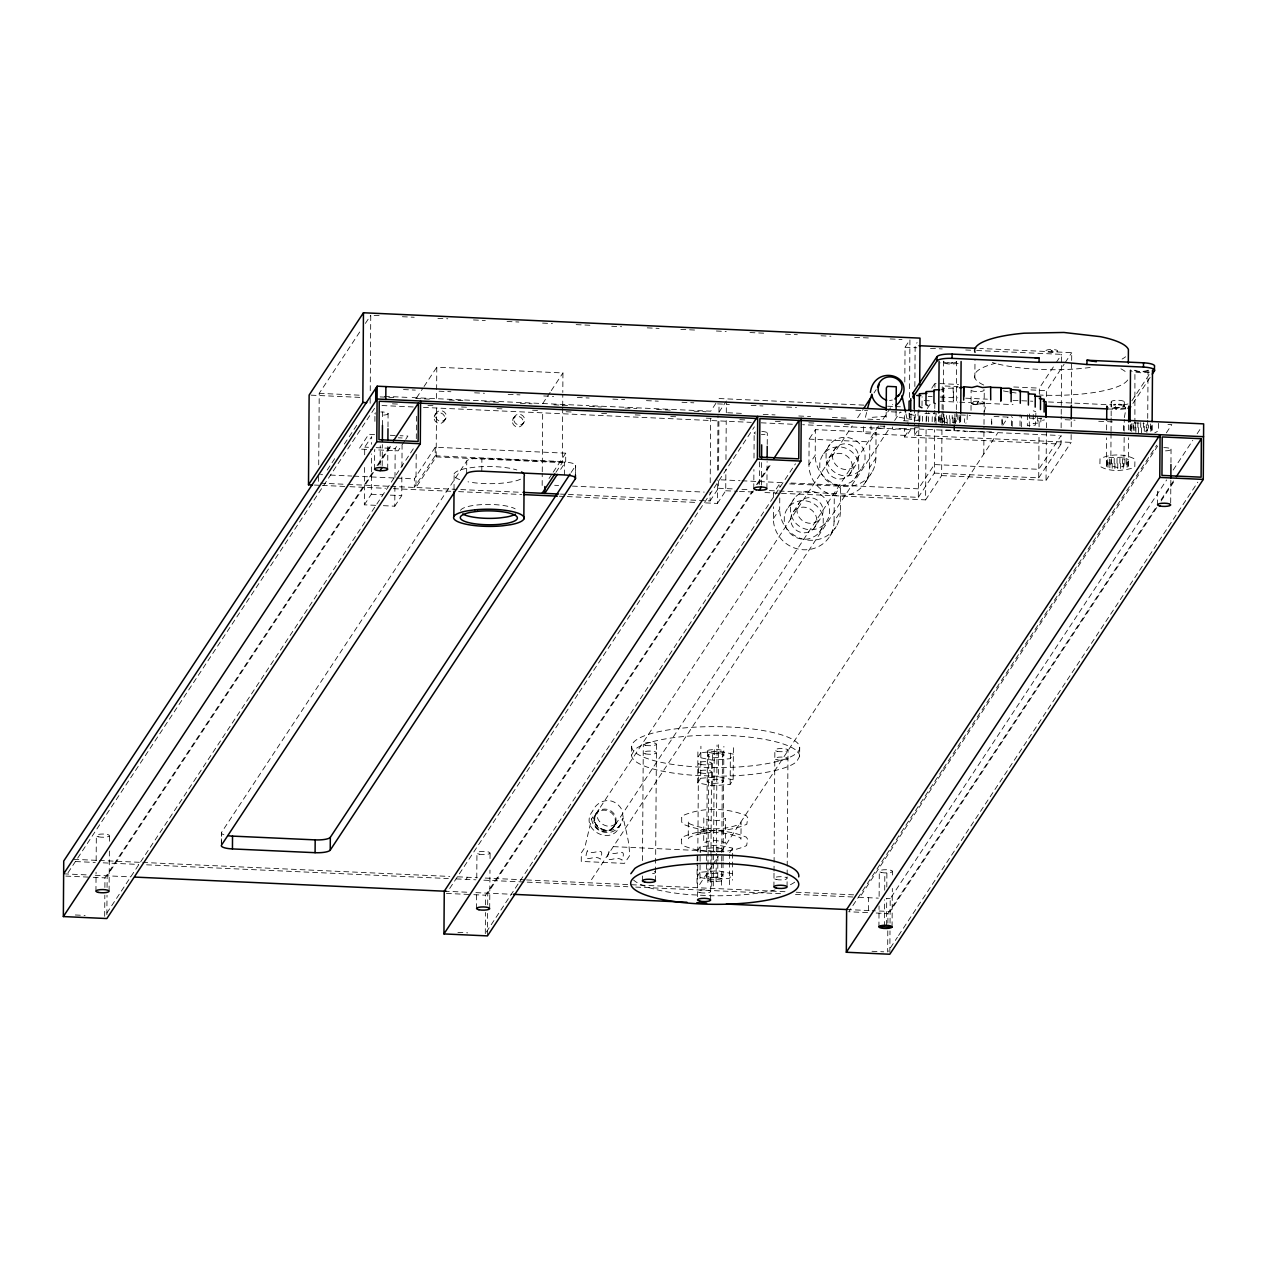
<?xml version="1.0" encoding="UTF-8"?>
<svg xmlns="http://www.w3.org/2000/svg" width="1267" height="1267" viewBox="0 0 1267 1267"><rect width="100%" height="100%" fill="white"/><g stroke="black" fill="none" stroke-linecap="round" stroke-linejoin="round"><path stroke-width="0.75" stroke-dasharray="5 3.75" d="M95.944 891.303L96.07 872.155M96.149 860.657L96.324 835.761M104.686 916.31L104.828 895.167M104.892 887.47L104.955 877.857L372.688 472.29M106.871 914.663L107.014 895.246M107.061 887.47L107.141 875.83L373.797 471.894M109.089 891.049L109.374 850.838M109.437 841.256L109.469 835.507M221.329 843.759L221.408 832.767M221.472 845.168L221.567 832.356L466.747 460.935A13.208 3.215 0.4 0 1 481.888 458.369L564.528 462.122A13.208 3.215 0.4 0 1 575.503 465.892L575.424 475.046M318.603 481.365L318.65 474.539L322.562 474.713M318.714 464.862L319.221 393.356L361.095 329.911M375.729 505.343L364.326 504.82L364.595 464.435M364.674 454.821L364.722 447.14L371.69 436.592L371.627 444.274M370.154 403.286L370.186 398.155M370.233 390.648L370.756 315.277L380.638 315.721M364.326 504.82L371.279 494.257L371.564 453.887M374.557 469.233L374.684 450.086M374.889 421.357L374.937 413.691M380.116 464.957L380.258 445.794M382.191 465.623L382.333 444.543M382.46 425.395L382.555 411.981M387.702 468.996L387.876 444.099M387.987 426.852L388.082 413.454A6.604 1.615 0.4 0 0 380.829 411.965M383.347 505.676L394.766 506.198L394.908 486.971M394.971 477.358L395.177 448.518L397.157 445.509M394.766 506.198L401.734 495.65L401.861 476.424M401.94 466.81L402.082 445.667M435.246 447.235L414.357 478.894L414.293 487.431L435.183 455.787L435.246 447.235L565.747 453.19L565.684 461.726L559.412 471.229M416.194 454.362L415.972 487.51L436.165 456.912L436.513 406.2M416.305 438.746L416.479 413.39M436.577 398.392L436.798 367.192L562.944 372.941L562.801 392.453M454.029 489.379L454.14 473.842M466.652 473.747L466.747 460.935M476.55 908.645L476.677 891.414M476.772 877.999L476.946 853.103M481.793 471.181L481.888 458.369M485.293 933.668L485.451 912.509M485.499 904.828L485.562 895.215L752.218 491.279M487.462 935.901L487.621 912.588M487.684 904.828L487.763 893.172L753.311 490.883M489.695 908.407L489.965 870.096M490.044 858.614L490.091 852.865M542.165 485.467L542.244 473.763M542.26 471.815L542.688 411.347M555.928 472.322L562.31 462.661L562.691 408.053M562.706 406.105L562.786 394.401M564.448 474.951L564.528 462.122M575.582 476.455L575.661 465.464M799.699 747.768A84.05 20.478 0.4 0 1 673.315 764.524A84.05 20.478 0.4 0 1 673.965 729.079A84.05 20.478 0.4 0 1 799.699 747.768L799.635 756.32L796.674 761.594A84.05 20.478 0.4 0 1 715.221 776.148L693.492 775.277A84.05 20.478 0.4 0 1 631.568 755.021L631.615 746.485M642.353 880.977L642.385 875.845M642.496 860.594L643.303 744.252M655.498 880.723L656.449 743.998M696.993 883.242L697.135 863.033M697.135 861.053L697.198 853.166M733.387 747.72L733.15 779.775L730.156 784.321L712.418 785.857L697.689 782.832L697.911 750.793M697.531 896.656L697.769 862.589M697.769 860.657L698.45 763.352M699.986 878.696L700.208 846.657L717.946 845.121L732.674 848.13L732.453 880.169M697.689 782.832L700.683 778.286L700.92 746.247M721.572 880.977L713.337 881.689L706.511 880.28L707.429 747.831M568.392 494.463L710.074 500.924L710.138 492.372M710.201 482.711L710.644 418.934M707.873 882.45L708.791 750.001L717.027 749.288L723.869 750.682L722.475 752.788L721.715 861.006M710.644 899.839L711.595 763.114M711.721 886.251L711.943 854.211M712.418 785.857L712.64 753.802M713.321 885.95L714.271 749.24M705.529 502.888L717.391 503.427L717.55 480.019M717.613 470.263L717.993 415.655M710.074 500.924L718.437 488.254L718.5 479.718L740.055 480.7M718.563 470.041L718.912 419.789M718.975 412.06L719.023 404.331M716.093 881.737L716.298 853.467M716.314 851.614L717.059 745.012M717.724 877.16L717.819 862.859M717.835 860.895L717.946 845.121M733.15 779.775L718.421 776.75L718.642 744.711M721.541 885.237L721.699 862.89M723.077 862.764L722.966 878.855L716.124 877.461L707.905 878.174L706.511 880.28M723.093 860.863L723.885 746.406M717.391 503.427L725.738 490.757L725.896 469.313M725.959 459.557L726.229 420.549M726.292 412.741L726.355 402.985M729.459 884.714L729.665 854.655M730.156 784.321L730.378 752.281M753.77 488.698L753.913 469.534M753.992 458.052L754.166 433.156M759.345 484.406L759.503 461.426M761.404 485.071L761.562 462.091M766.915 488.444L767.105 461.631M767.232 444.4L767.311 432.902M789.642 483.899L840.544 486.211L840.354 511.852L834.082 521.339A30.725 29.426 33.4 0 1 803.547 549.767A30.725 29.426 33.4 0 1 773.408 518.583L773.503 506.752M773.567 496.886L773.599 492.942L779.854 483.456L779.838 487.399M773.915 886.963L774.01 873.169M774.026 871.189L774.866 750.238M773.408 518.583L779.68 509.081L779.759 497.25M787.06 886.726L787.124 876.859M787.14 874.895L788.011 750.001M808.932 464.767L809.122 439.126L815.378 429.64L876.067 432.395L875.877 458.036L869.605 467.539A30.725 29.426 33.4 0 1 839.071 495.951A30.725 29.426 33.4 0 1 808.932 464.767L815.204 455.265L815.378 429.64M834.082 521.339L834.272 495.714L840.544 486.211M863.651 426.678L863.603 433.52L906.839 435.484L911.717 428.103M869.605 467.539L869.796 441.898L876.067 432.395M870.999 425.965L870.967 429.386L876.859 427.66L884.113 429.149L884.144 425.728M868.37 910.514L868.465 897.701M878.918 926.985L879.06 905.921M879.124 896.339L879.298 871.443M886.187 412.234L886.156 417.841L887.201 416.273L868.529 417.587M884.461 926.525L884.635 899.713M884.714 890.147L884.825 872.9M886.536 925.29L886.71 898.461M886.805 886.979L886.916 869.732M887.803 930.849L887.66 952.008L897.464 937.168M887.866 923.168L887.929 913.555L1155.662 507.972M892.617 426.947C890.606 433.409 902.009 425.237 905.731 430.131M889.83 952.293L889.988 930.928M890.036 923.168L890.21 898.699L1166.654 479.924M892.063 926.747L892.332 888.436M892.427 875.038L892.443 871.205M896.102 411.062L896.07 416.669L911.781 419.567M791.004 483.012L918.369 488.824L934.381 464.561L1038.782 469.313L1061.081 435.547L1061.017 444.099L904.416 436.957L904.48 428.404L1059.117 435.452M904.527 420.676L904.59 412.947M904.796 382.016L905.05 347.237L909.928 339.841L909.516 397.822M909.104 413.105L909.247 416.938L915.233 418.126L915.281 412.63M909.405 413.295L909.358 421.024L901.455 420.66M910.989 413.834L911.036 419.504L918.005 420.596L918.084 409.621M1071.153 434.581L1071.106 442.373L914.505 435.246L914.6 423.542M914.6 421.8L914.679 408.988M914.853 386.483L915.138 345.511L917.086 342.565M779.189 491.026L918.306 497.361L918.828 423.099M918.844 421.167L918.923 409.574M919.43 422.006L919.478 414.198M919.874 420.612L919.937 411.458M922.012 405.931L922.075 396.777M922.487 421.293L922.534 413.961M781.422 493.306L925.607 499.879L926.098 429.656M926.161 421.848L926.24 410.144M926.652 420.85L926.826 413.343M928.521 421.784L928.584 412.63M932.148 421.673L932.322 414.151L933.636 413.074M918.306 497.361L934.333 473.098L934.634 429.766M934.682 422.038L934.761 410.429M934.777 408.497L934.808 404.632M934.935 387.243L934.951 383.378L958.596 384.455M935.315 420.47L935.996 414.673M935.996 423.653L936.06 414.499M938.673 421.357L938.704 414.958M939.132 422.054L938.99 414.261M939.956 420.026L939.987 415.212M940.32 422.703L940.367 416.289M941.634 419.456L941.666 414.657M925.607 499.879L941.634 475.6L941.983 424.888M941.999 422.94L942.078 411.237M942.094 409.289L942.268 385.881L958.026 386.593M942.141 423.257L942.189 416.843M943.171 411.823L943.107 421.468L946.972 422.798M943.186 409.89L943.519 361.649L950.773 363.138L956.664 361.412L956.332 409.653M943.852 419.029L943.899 414.23M943.947 422.386L944.723 416.241L944.485 423.685M946.481 418.759L946.497 415.56M947.162 423.938L947.209 417.54M949.316 418.664L949.331 415.465M950.028 424.033L950.076 417.619M952.182 418.759L952.198 415.544M952.879 422.339L952.911 417.524M953.972 425.269L953.972 430.938L959.927 430.748M953.972 423.447L954.352 417.445L954.304 422.925M954.289 424.762L954.257 430.257L944.01 429.893M954.859 419.013L954.906 414.214M955.492 423.669L955.524 417.255M956.316 411.585L956.205 421.642L952.024 422.861M957.203 419.44L957.234 414.642M959.024 419.995L959.056 415.18M959.388 422.671L959.436 416.273M960.212 420.644L960.259 414.23M960.402 422.022L960.449 415.624M960.687 421.341L960.719 414.927M964.599 422.418L964.63 418.759M967.244 414.61L967.069 422.149L965.755 423.21M971.029 410.334L971.108 390.157M974.861 377.978L974.988 360.24M983.794 453.998L983.984 426.393M984 424.429L984.253 389.919M984.158 411.918C989.321 395.605 978.235 409.035 971.076 403.017M991.649 424.033L991.681 418.538L991.776 424.366M1001.944 424.968L1001.991 417.651L1002.324 423.653M1011.462 425.696L1011.525 416.542M1012.254 426.361L1012.317 417.207M1019.998 425.87L1020.078 414.879M1021.313 426.836L1021.392 415.845M1027.394 414.721L1027.331 425.712L1035.472 425.11L1035.915 411.791M1029.279 426.789L1029.358 413.976M1033.254 414.467L1033.191 423.621L1040.777 422.703L1040.999 418.696M1037.499 417.477L1037.483 421.135L1044.436 419.931M934.333 473.098L1038.718 477.849L1039.019 434.518M1039.083 426.789L1039.13 419.06M1039.304 393.926L1039.352 388.13L1055.268 364.009M941.634 475.6L1046.035 480.367L1046.384 429.656M1046.399 427.708L1046.447 419.9M1046.621 396.492L1046.653 390.648L1064.106 364.215M1061.128 427.818L1061.208 416.225M1061.223 414.293L1061.635 354.364L973.563 350.357M1071.217 426.773L1071.264 418.965M1071.375 403.365L1071.66 362.41M1071.676 360.462L1071.739 352.654L979.739 348.457M1106.376 465.955L1106.566 437.796M1106.629 429.877L1106.677 421.974M1106.661 465.274L1106.709 458.86L1109.385 457.656L1122.625 457.213L1128.438 459.525M1106.851 466.652L1106.883 460.254M1107.675 464.625L1107.722 458.211M1108.023 467.301L1108.071 460.887M1109.354 464.055L1109.385 457.656M1109.86 467.856L1109.892 461.441M1111.032 433.266L1110.811 466.066L1118.064 467.555L1123.908 466.24L1124.193 433.029M1111.048 431.334L1111.143 417.825M1111.159 415.909L1111.159 401.972M1111.571 463.627L1111.618 457.229M1112.188 468.283L1112.236 461.869M1114.184 463.358L1114.231 456.944M1114.881 468.537L1114.928 462.138M1107.722 408.94L1115.609 409.289L1115.641 406.438M1117.019 463.263L1117.066 456.849M1117.747 468.632L1117.779 462.217M1119.885 463.358L1119.933 456.944M1120.582 468.537L1120.63 462.122M1122.578 463.611L1122.625 457.213M1123.196 468.267L1123.243 461.853M1123.544 430.4L1123.718 422.877M1124.272 406.01L1124.304 401.734M1124.193 431.097L1124.272 419.52M1124.288 417.587C1128.39 398.234 1122.245 411.3 1112.442 407.04A6.604 1.615 0.4 0 0 1121.58 407.451A6.604 1.615 0.4 0 0 1123.053 405.218M1124.922 464.039L1124.953 457.625M1126.743 464.593L1126.775 458.179M1127.092 467.27L1127.139 460.871M1128.105 466.62L1127.963 458.828M1128.39 465.939L1128.58 437.764M1128.644 429.861L1128.691 421.943M1130.053 430.083L1130.386 422.988L1130.338 429.386M1130.528 430.78L1130.576 424.366M1131.352 428.737L1131.399 422.339M1131.716 431.429L1131.764 425.015M1133.031 428.183L1133.062 423.384M1133.553 430.384L1133.585 425.569M1135.248 427.755L1135.28 422.956M1135.866 432.411L1135.913 425.997M1137.877 427.486L1137.909 422.671M1138.558 432.665L1138.605 426.266M1140.712 427.391L1140.743 422.576M1141.424 432.76L1141.472 426.345M1143.563 427.47L1143.61 422.671M1144.275 431.065L1144.307 426.25M1146.255 427.739L1146.287 424.54M1146.873 432.395L1146.92 425.981M1147.712 420.296L1147.585 430.368L1144.94 431.398M1147.712 418.379L1148.06 370.138M1148.599 428.167L1148.615 424.952M1150.42 428.721L1150.452 423.907M1150.784 431.398L1150.816 424.999M1151.798 430.748L1151.83 424.35M1152.067 430.051L1152.115 423.653M1157.531 504.915L1157.642 487.684M1158.64 423.336L1158.466 430.859L1154.744 432.871M1170.692 502.761L1170.851 479.781M1170.961 462.534L1171.056 449.136M1040.064 418.68L1041.173 418.078M1134.789 466.747L1134.963 459.208C1124.969 453.523 1110.304 453.697 1100.025 458.749L1099.851 466.272C1109.496 472.163 1122.91 470.96 1133.474 467.808M591.546 818.925A15.426 14.776 33.4 0 0 621.733 820.303L623.126 818.197A15.426 14.776 33.4 0 1 592.94 816.819L591.546 818.925L584.816 847.591L581.331 852.865L581.268 861.417L624.504 863.381L629.382 856.001C630.079 840.512 623.855 825.656 622.145 810.468C620.513 806.762 617.599 803.785 613.972 802.011C605.674 798.02 595.902 802.977 592.544 811.181C578.227 829.426 612.737 847.385 620.054 825.213M865.456 417.334L867.246 409.684M943.535 361.143L943.392 361.554A6.604 1.615 0.4 0 0 951.153 363.122A6.604 1.615 0.4 0 0 956.284 361.079M596.06 813.984C588.712 825.435 607.922 837.297 614.812 825.53L878.601 425.934M599.006 809.265C590.976 820.287 609.522 833.163 617.077 821.84L613.608 827.129M631.568 755.021L634.514 749.747A84.05 20.478 0.4 0 1 726.941 735.462A84.05 20.478 0.4 0 1 799.635 756.32M365.387 323.402L370.756 315.277M327.187 470.057L334.694 458.67M344.371 444.036L358.323 422.893M67.99 872.773L144.169 757.365M145.262 755.718L374.889 407.847M416.59 397.79L422.972 388.13M424.033 386.514L436.798 367.192M377.043 465.686L391.186 444.258M378.136 465.306L391.202 445.509M404.632 440.979L398.123 450.83L374.636 449.769M405.709 439.348L407.879 436.054L400.055 435.705M434.819 415.228L436.212 413.105M106.871 913.016L413.771 448.09M444.194 420.992L445.588 418.886M513.103 418.791L514.497 416.685M522.495 424.556L523.889 422.449M542.735 403.54L550.179 392.263M551.24 390.664L562.944 372.941M549.023 478.514L552.159 473.763M553.204 472.179L565.747 453.19M571.132 472.496L575.503 465.892M715.934 403.286L710.708 411.189L586.146 405.519M719.054 412.123L726.371 401.037M449.69 888.484L578.116 693.936M579.193 692.289L754.419 426.836M466.098 879.361L467.491 877.255M756.557 484.691L770.716 463.247M757.666 484.295L771.809 462.867M486.385 932.005L533.185 861.117M534.278 859.469L745.408 539.631M746.501 537.968L795.47 463.785M788.264 507.513L794.536 498.026M823.788 453.697L830.043 444.21M793.459 511.694L799.715 502.191M828.982 457.878L835.238 448.375M595.522 814.538L852.2 425.95M857.648 417.698L863.112 409.431M874.008 392.928L876.178 389.618M882.956 419.329L892.76 404.458M814.048 528.244A13.208 12.654 33.4 0 0 805.543 507.338A13.208 12.654 33.4 0 0 791.653 524.316A13.208 12.654 33.4 0 0 814.048 528.244L820.319 518.741A13.208 12.654 33.4 0 0 811.814 497.836A13.208 12.654 33.4 0 0 797.925 514.83A13.208 12.654 33.4 0 0 820.319 518.741M849.571 474.428A13.208 12.654 33.4 0 0 841.066 453.523A13.208 12.654 33.4 0 0 827.177 470.5A13.208 12.654 33.4 0 0 849.571 474.428L855.843 464.926A13.208 12.654 33.4 0 0 847.338 444.02A13.208 12.654 33.4 0 0 833.448 461.014A13.208 12.654 33.4 0 0 855.843 464.926M819.242 532.409L825.514 522.907M854.766 478.593L861.037 469.107M591.515 879.646L890.258 427.074M894.629 420.47L900.077 412.203M829.917 536.068L836.188 526.565M865.44 482.252L871.712 472.749M931.752 388.225L934.951 383.378M904.416 436.957L909.294 429.561L802.644 424.714M927.301 408.528L931.578 402.067M914.505 435.246L919.383 427.85L913.459 427.581M976.54 404.442L978.631 401.275M700.208 846.657L697.214 851.202L700.889 851.947M699.574 884.572L711.547 866.422M712.64 864.775L718.088 856.524M721.351 851.567L997.557 433.156M1002.846 425.142L1008.136 417.128M729.681 852.675L732.674 848.13M1056.33 362.41L1061.635 354.364M1065.199 362.568L1071.739 352.654M1038.718 477.849L1061.017 444.099M1046.035 480.367L1071.106 442.373M1131.859 400.815L1150.167 373.1M1132.904 403.46L1150.135 377.376M942.379 769.972L848.779 911.765L868.354 912.652M943.472 768.325L1156.787 445.176M861.148 895.199L1157.642 446.063M1166.353 432.855L1171.801 424.588L1167.857 424.413M1173.179 470.025L1192.77 440.362M1197.125 433.757L1200.387 428.816M1161.095 499.721L1174.161 479.94M1156.755 507.576L890.115 911.511L872.329 910.704M1161.11 500.988L1175.269 479.56M898.541 935.521L1197.838 482.125M1148.013 370.55L1140.443 371.833L1134.915 370.376L1134.899 430.606M991.57 431.873L964.535 431.572M958.121 363.423L950.456 364.215L940.732 362.885M1149.517 372.15L1141.836 372.941L1132.128 371.611M1125.84 408.022L1115.293 408.734L1108.451 407.483M1125.46 408.782L1123.987 409.003A13.208 3.215 0.4 0 1 1115.609 409.289M889.545 400.467L892.332 400.071M722.475 752.788L714.24 753.501L707.398 752.107M700.683 778.286L718.421 776.75M721.778 851.06L713.559 851.772L706.717 850.379L708.11 848.272L716.346 847.56L723.172 848.953M940.605 389.888L943.867 389.222L943.788 402.035L943.202 388.383L953.433 388.114L953.338 400.926L953.101 387.433L958.026 387.211M402.368 316.718L414.214 317.257M437.907 318.334L447.789 318.777M473.462 319.949L485.309 320.488M507.038 321.485L518.884 322.024M542.577 323.101L552.46 323.544M576.152 324.637L589.979 325.255M611.708 326.252L621.574 326.696M647.247 327.868L659.109 328.406M680.822 329.404L694.649 330.038M716.378 331.02L726.244 331.479M749.953 332.556L763.779 333.189M785.492 334.171L797.355 334.71M821.048 335.787L830.93 336.246M854.623 337.323L868.449 337.956M890.178 338.938L902.025 339.493M905.05 347.237L916.785 347.76M930.485 348.393L942.236 348.932M965.723 349.993L971.599 350.262M1013.743 386.973L1039.352 388.13M1030.895 389.919L1046.653 390.648M928.204 396.476L932.148 396.65M940.035 397.014L957.789 397.822M965.692 398.186L987.389 399.168M1013.046 400.34L1032.779 401.243M1048.553 401.956L1111.697 404.838M924.229 400.562L932.116 400.926M940.003 401.291L957.773 402.098M959.737 402.193L1013.014 404.616M719.07 398.535L864.062 405.139M887.581 406.216L893.457 406.485M895.421 406.58L901.296 406.834M403.46 389.571L415.323 390.109M439.031 391.186L450.894 391.741M474.587 392.818L484.469 393.261M508.162 394.338L520.008 394.876M543.717 395.969L553.6 396.413M577.293 397.49L589.139 398.028M612.848 399.121L624.694 399.659M646.423 400.641L658.27 401.18M681.979 402.272L693.825 402.811M717.534 403.888L729.38 404.426M751.109 405.424L762.956 405.963M786.664 407.04L796.531 407.483M820.24 408.56L832.086 409.114M855.795 410.191L867.642 410.73M891.334 411.807L901.217 412.266M924.91 413.343L936.772 413.881M960.465 414.958L970.348 415.402M994.041 416.495L1007.867 417.112M1029.596 418.11L1041.442 418.648M1065.151 419.725L1075.034 420.185M1098.727 421.262L1112.553 421.895M1134.282 422.877L1144.149 423.336M319.221 393.356L360.747 395.241M384.471 396.333L410.175 397.505M412.155 397.585L479.67 400.673M481.349 400.736L584.166 405.424M380.068 396.904L393.894 397.537M415.624 398.519L429.45 399.153M449.199 400.055L463.025 400.673M484.738 401.671L498.565 402.304M520.294 403.286L532.14 403.825M553.869 404.822L567.695 405.456M589.408 406.438L601.271 406.976M624.964 408.053L636.81 408.608M656.559 409.494L672.365 410.223M694.078 411.205L705.941 411.759M727.654 412.741L741.48 413.375M763.209 414.357L775.056 414.895M798.764 415.988L810.611 416.526M832.324 417.508L846.15 418.142M867.879 419.139L879.726 419.678M311.096 395.161L360.477 397.41M392.437 403.84L398.361 404.11M427.961 405.456L433.884 405.725M461.505 406.992L469.408 407.34M497.028 408.608L502.951 408.877M532.568 410.223L538.475 410.492M566.111 411.759L573.999 412.108M601.635 413.375L607.558 413.644M635.195 414.895L643.082 415.259M670.718 416.526L676.626 416.795M706.242 418.142L712.165 418.411M739.785 419.662L747.688 420.026M775.309 421.293L783.212 421.642M808.869 422.814L816.756 423.178M844.392 424.429L850.315 424.698M879.916 426.06L885.839 426.33M381.985 405.535L413.58 406.976M423.463 407.42L751.299 422.37M761.182 422.814L792.778 424.255M809.122 439.126L869.796 441.898M374.604 434.549L368.729 434.28L358.973 449.056L372.672 449.674M390.268 435.262L398.091 435.61M398.329 437.796L402.13 437.97M364.722 447.14L368.523 447.314M376.141 447.663L395.177 448.518M435.183 455.787L565.684 461.726M436.165 456.912L562.31 462.661M742.019 480.779L783.164 482.664M718.437 488.254L734.116 488.967M741.955 489.331L749.795 489.68M769.386 490.582L777.225 490.931M725.738 490.757L737.505 491.295M739.469 491.39L753.184 492.008M764.935 492.546L780.615 493.259M330.37 475.062L351.846 476.044M353.81 476.139L394.813 478.007M396.777 478.087L414.357 478.894M554.677 485.293L558.62 485.467M572.399 486.1L704.23 492.103M320.551 483.17L345.939 484.327M347.887 484.406L388.906 486.275M390.854 486.37L521.054 492.309M560.521 494.098L566.428 494.368M314.422 485.055L320.345 485.324M322.325 485.419L348.013 486.591M349.977 486.686L385.532 488.302M393.435 488.666L450.719 491.279M458.622 491.628L521.83 494.51M559.365 496.221L565.288 496.49M567.268 496.585L697.626 502.524M371.279 494.257L382.697 494.779M390.315 495.128L401.734 495.65M613.291 846.641L722.032 851.598M73.834 859.311L97.448 860.388M99.412 860.483L140.748 862.368M142.728 862.447L449.785 876.447M457.656 876.812L477.326 877.698M485.213 878.063L524.57 879.852M526.534 879.947L786.364 891.778M796.199 892.237L857.221 895.009M75.577 861.56L95.294 862.463M103.181 862.827L138.689 864.442M146.576 864.807L448.344 878.554M456.231 878.918L475.964 879.805M483.851 880.169L525.267 882.054M527.246 882.149L627.83 886.742M635.717 887.09L781.676 893.742M795.486 894.375L856.619 897.163M858.598 897.258L878.348 898.145M886.251 898.509L890.21 898.699M63.651 873.834L87.375 874.927M95.199 875.275L130.707 876.891M444.258 891.192L467.982 892.269M475.901 892.633L511.425 894.249M846.625 909.532L870.35 910.609M65.805 876.083L91.256 877.239M93.22 877.318L104.955 877.857M446.427 893.425L471.862 894.581M473.826 894.676L485.562 895.215M876.178 913.016L887.929 913.555M75.323 914.98L85.111 915.423M457.894 932.417L467.681 932.86M871.997 951.279L883.748 951.818M963.775 430.764L964.63 431.223M1035.677 411.632L1033.27 410.793M1111.222 406.248L1111.634 406.659A6.604 1.615 0.4 0 1 1111.682 405.424M914.267 415.402L908.993 413.992M905.921 413.866L908.296 424.841M1163.803 447.647A6.604 1.615 0.4 0 1 1171.088 449.342A6.604 1.615 0.4 0 1 1163.439 450.846M223.911 834.763A13.208 3.215 0.4 0 1 221.567 832.356M388.082 413.454A6.604 1.615 0.4 0 1 382.191 415.18M375.349 414.103A6.604 1.615 0.4 0 1 375.475 412.868M761.784 431.445A6.604 1.615 0.4 0 1 767.343 433.124A6.604 1.615 0.4 0 1 761.419 434.629M755.385 433.932A6.604 1.615 0.4 0 1 755.607 431.984M520.594 479.164A35.238 8.584 0.4 0 1 510.934 481.983L503.031 483.075A35.238 8.584 0.4 0 1 468.03 481.824M459.652 479.607A35.238 8.584 0.4 0 1 467.333 468.204L475.252 467.111A35.238 8.584 0.4 0 1 516.825 469.962M460.507 510.395A28.571 6.969 0.4 0 1 471.213 505.818L477.627 504.931A28.571 6.969 0.4 0 1 515.146 508.827M875.877 458.036A30.725 29.426 33.4 0 1 845.342 486.449A30.725 29.426 33.4 0 1 815.204 455.265M840.354 511.852A30.725 29.426 33.4 0 1 809.819 540.265A30.725 29.426 33.4 0 1 779.68 509.081M794.726 882.133A84.05 20.478 0.4 0 1 789.008 885.38M775.008 889.972A84.05 20.478 0.4 0 1 710.454 895.721L688.884 894.613A84.05 20.478 0.4 0 1 633.611 880.09M654.342 871.395A6.604 1.615 0.4 0 1 649.67 873.913M1111.555 402.383A6.604 1.615 0.4 0 1 1118.777 400.277A6.604 1.615 0.4 0 1 1122.863 402.906M1147.902 370.582A6.604 1.615 0.4 0 1 1137.845 371.579A6.604 1.615 0.4 0 1 1137.592 368.903M1127.662 380.021A77.097 18.783 0.4 0 1 1039.352 395.019M1016.055 392.992A77.097 18.783 0.4 0 1 1010.195 392.137M1008.31 391.82A77.097 18.783 0.4 0 1 1002.926 390.806M983.73 385.041A77.097 18.783 0.4 0 1 998.57 362.568M1120.899 368.808A77.097 18.783 0.4 0 1 1127.551 373.908M1127.994 403.951A13.208 3.215 0.4 0 1 1125.492 404.521L1124.019 404.727A13.208 3.215 0.4 0 1 1122.451 404.902M1125.603 356.771A77.097 18.783 0.4 0 1 1122.103 359.052M1090.158 367.462A77.097 18.783 0.4 0 1 992.346 362.52M983.841 389.507A6.604 1.615 0.4 0 1 978.346 391.646A6.604 1.615 0.4 0 1 971.156 389.745M587.318 850.838C581.949 866.01 593.985 853.34 600.4 859.153C605.753 843.98 593.732 856.65 587.318 850.838M608.936 851.836C603.567 866.992 615.604 854.322 622.018 860.135C627.371 844.978 615.35 857.648 608.936 851.836M681.567 839.118L681.535 843.394L682.834 845.485C702.393 853.736 727.163 854.227 746.643 845.596L747.641 839.245L746.342 837.154C726.783 828.903 701.997 828.396 682.533 837.044L681.567 839.118M681.709 817.753L681.694 822.03L682.976 824.12C702.536 832.371 727.321 832.878 746.801 824.231L747.783 817.88L746.485 815.79C726.925 807.538 702.156 807.031 682.675 815.679L681.709 817.753M688.345 822.045L688.234 839.134L688.995 837.471C704.547 830.566 724.328 830.978 739.944 837.566L740.973 839.229L741.084 822.14L740.324 823.803C724.772 830.693 705.006 830.297 689.391 823.708L688.345 822.045M703.803 818.023L703.692 842.951C710.122 839.799 719.292 839.688 725.532 843.252L725.627 818.308C719.213 821.475 710.027 821.586 703.803 818.023M784.305 516.556L784.273 521.592A19.876 19.053 33.4 0 0 811.133 538.127L815.6 535.798A19.876 19.053 33.4 0 0 823.202 523.366L823.233 518.33A19.876 19.053 33.4 0 0 803.88 500.687A19.876 19.053 33.4 0 0 784.305 516.556M790.576 507.069L790.545 512.09A19.876 19.053 33.4 0 0 809.882 529.749A19.876 19.053 33.4 0 0 829.457 513.864L829.505 508.843A19.876 19.053 33.4 0 0 810.151 491.184A19.876 19.053 33.4 0 0 790.576 507.069M819.828 462.74L819.797 467.776A19.876 19.053 33.4 0 0 846.657 484.311L851.123 481.998A19.876 19.053 33.4 0 0 858.725 469.55L858.757 464.514A19.876 19.053 33.4 0 0 839.403 446.871A19.876 19.053 33.4 0 0 819.828 462.74M826.1 453.253L826.068 458.29A19.876 19.053 33.4 0 0 845.406 475.933A19.876 19.053 33.4 0 0 864.981 460.064L865.028 455.027A19.876 19.053 33.4 0 0 845.675 437.368A19.876 19.053 33.4 0 0 826.1 453.253M1051.072 350.896L1052.386 350.911L1051.119 350.848M594.271 816.993L593.89 822.505A11.007 10.548 33.4 0 0 615.414 821.95L615.224 819.163A11.007 10.548 33.4 0 0 594.271 816.993M594.967 815.932L594.587 821.444A11.007 10.548 33.4 0 0 616.11 820.905L615.92 818.118A11.007 10.548 33.4 0 0 594.967 815.932M700.873 752.661L697.864 757.207L712.592 760.216L730.33 758.68L733.34 754.134L718.611 751.125L700.873 752.661M708.76 754.277L707.366 756.383L714.208 757.777L722.443 757.064L723.837 754.958L716.995 753.564L708.76 754.277M708.586 779.902L707.192 782.008L714.034 783.418L722.253 782.705L723.647 780.599L716.821 779.189L708.586 779.902M700.033 872.282L697.024 876.827L711.769 879.852L729.507 878.316L732.5 873.771L717.771 870.746L700.033 872.282M707.936 873.897L706.543 876.004L713.369 877.413L721.604 876.701L722.998 874.594L716.156 873.185L707.936 873.897M881.705 872.551A6.604 1.615 0.4 0 0 892.396 871.617A6.604 1.615 0.4 0 0 883.511 869.796A6.604 1.615 0.4 0 0 881.705 872.551M479.338 854.211A6.604 1.615 0.4 0 0 490.044 853.277A6.604 1.615 0.4 0 0 481.159 851.472A6.604 1.615 0.4 0 0 479.338 854.211M98.731 836.853A6.604 1.615 0.4 0 0 109.421 835.935A6.604 1.615 0.4 0 0 100.536 834.114A6.604 1.615 0.4 0 0 98.731 836.853M513.927 420.707A5.511 5.274 33.4 0 0 523.018 423.511A5.511 5.274 33.4 0 0 520.642 414.467A5.511 5.274 33.4 0 0 513.927 420.707M512.533 422.814A5.511 5.274 33.4 0 0 521.624 425.633A5.511 5.274 33.4 0 0 519.248 416.574A5.511 5.274 33.4 0 0 512.533 422.814M435.626 417.144A5.511 5.274 33.4 0 0 444.717 419.947A5.511 5.274 33.4 0 0 442.341 410.904A5.511 5.274 33.4 0 0 435.626 417.144M434.248 419.25A5.511 5.274 33.4 0 0 443.323 422.054A5.511 5.274 33.4 0 0 440.948 413.01A5.511 5.274 33.4 0 0 434.248 419.25M776.386 879.52A6.604 1.615 0.4 0 0 787.076 878.601A6.604 1.615 0.4 0 0 778.191 876.78A6.604 1.615 0.4 0 0 776.386 879.52M699.97 892.633A6.604 1.615 0.4 0 0 710.66 891.699A6.604 1.615 0.4 0 0 701.775 889.893A6.604 1.615 0.4 0 0 699.97 892.633M700.382 832.815A6.604 1.615 0.4 0 0 711.072 831.896A6.604 1.615 0.4 0 0 702.187 830.075A6.604 1.615 0.4 0 0 700.382 832.815M645.711 745.344A6.604 1.615 0.4 0 0 656.401 744.426A6.604 1.615 0.4 0 0 647.516 742.605A6.604 1.615 0.4 0 0 645.711 745.344M700.857 764.46A6.604 1.615 0.4 0 0 711.547 763.526A6.604 1.615 0.4 0 0 702.662 761.72A6.604 1.615 0.4 0 0 700.857 764.46M777.273 751.347A6.604 1.615 0.4 0 0 787.963 750.412A6.604 1.615 0.4 0 0 779.078 748.607A6.604 1.615 0.4 0 0 777.273 751.347M645.647 753.897A6.604 1.615 0.4 0 0 656.338 752.962A6.604 1.615 0.4 0 0 647.469 751.157A6.604 1.615 0.4 0 0 645.647 753.897M700.794 772.997A6.604 1.615 0.4 0 0 711.5 772.078A6.604 1.615 0.4 0 0 702.615 770.257A6.604 1.615 0.4 0 0 700.794 772.997M777.209 759.883A6.604 1.615 0.4 0 0 787.916 758.965A6.604 1.615 0.4 0 0 779.031 757.143A6.604 1.615 0.4 0 0 777.209 759.883M1047.936 352.036A6.002 1.457 0.4 0 0 1057.644 351.197A6.002 1.457 0.4 0 0 1049.583 349.549A6.002 1.457 0.4 0 0 1047.936 352.036M973.42 404.078A6.604 1.615 0.4 0 0 984.111 403.159A6.604 1.615 0.4 0 0 975.226 401.338A6.604 1.615 0.4 0 0 973.42 404.078"/><path stroke-width="1.5" d="M420.581 401.005L420.296 443.719L106.856 918.543L63.35 916.564L63.73 861.022L377.186 386.197L1203.65 423.875L1203.27 479.417L889.814 954.241L846.324 952.246L846.625 909.532L1160.065 434.708L1159.764 477.437L846.324 952.246M575.424 475.046L575.408 478.704L330.228 850.125A13.208 3.215 0.4 0 1 315.087 852.691L232.447 848.922L232.526 836.109A13.208 3.215 0.4 0 1 227.696 835.634M312.458 484.976L308.499 484.786L309.132 395.066L363.455 312.759L920.016 338.131L919.684 384.946M315.087 852.691L315.182 839.878A13.208 3.215 0.4 0 0 330.323 837.313L570.039 474.143M330.228 850.125L330.323 837.313M308.499 484.786L362.837 402.494L363.455 312.759M375.697 401.132L375.792 388.304M63.35 916.564L376.79 441.74L377.186 386.197M382.365 440.71L382.46 425.395M385.786 399.422L385.881 386.593M387.892 440.267L387.987 428.769M418.395 403.033L418.126 441.486L378.976 439.712L379.245 401.259L418.395 403.033L393.372 440.964M443.957 933.922L444.258 891.192L757.698 416.368L757.397 459.097L443.957 933.922L487.462 935.901L800.902 461.077L801.203 418.348M453.839 516.572L454.029 491.327M523.841 519.058L524.126 476.329A35.238 8.584 0.4 0 0 521.529 471.926M544.826 486.544L544.778 493.386L557.322 474.396M761.594 458.258L761.689 444.86M767.137 457.799L767.216 446.317M886.203 410.365L886.362 387.94L887.407 386.356L896.276 386.768L896.117 409.193M909.025 410.334L909.088 401.18L910.625 400.641M910.704 411.442L910.799 398.63M913.269 396.809L913.285 392.532L936.978 356.66A13.208 3.215 0.4 0 1 952.119 354.095L1039.098 358.054L1039.067 362.33L952.087 358.371A13.208 3.215 0.4 0 0 936.947 360.937L913.269 396.809A13.208 3.215 0.4 0 0 913.966 398.471M914.188 409.019L914.283 396.191M936.947 360.937L936.978 356.66M938.72 412.979L939.085 361.554M952.087 358.371L952.119 354.095M960.734 412.947L961.099 361.523M963.664 396.397L963.744 387.227L959.626 387.781M1000.74 401.132L1000.819 388.32L1009.07 388.225L1011.193 388.858L1011.098 401.671M1001.057 400.625L1001.104 387.639L990.715 387.354M1010.433 393.182L1010.448 389.523L1020.363 390.284L1020.268 403.27M1028.392 405.044L1028.424 392.057L1019.27 391.424M1035.187 407.103L1035.282 394.29L1028.329 393.831M1040.46 409.574L1040.54 396.587L1034.648 396.096M1044.119 412.044L1044.214 399.216L1039.383 398.567M1046.13 417.381L1046.209 404.553M1071.264 418.965L1071.359 405.313M1154.443 370.851A13.208 3.215 0.4 0 0 1143.483 367.082L1086.943 364.516L1086.975 360.24L1143.515 362.821A13.208 3.215 0.4 0 1 1154.475 366.575L1154.443 370.851L1152.289 374.113M1106.693 419.995L1106.788 406.153L1107.263 406.834M1128.311 363.296L1128.406 349.486A77.097 18.783 0.4 0 0 1100.342 336.658L1063.916 332.461L1024.211 333.189A77.097 18.783 0.4 0 0 975.036 352.353M1128.691 421.943L1128.802 406.121M1130.116 421.705L1130.481 370.265L1130.94 370.962M1143.483 367.082L1143.515 362.821M1152.131 421.673L1152.495 370.249M1170.866 477.865L1170.946 464.451M1201.369 438.73L1201.1 477.184L1161.95 475.394L1162.219 436.941L1201.369 438.73L1176.346 476.645M990.715 399.834L990.636 386.847L982.463 387.544L977.19 386.134L971.995 387.496L963.775 386.72L963.649 400.055M867.689 407.784L871.775 394.195A15.426 14.776 33.4 0 0 884.794 407.673M870.413 392.406C873.945 364.532 915.36 373.844 900.995 399.422M879.282 384.55C876.004 390.632 880.106 398.63 886.71 400.134M63.651 873.834L377.091 399.01L1203.555 436.687M380.084 470.69L382.175 467.523M542.118 493.259L554.867 473.937M773.979 458.306L799.002 420.391L798.748 458.844L759.598 457.054L759.867 418.601L1159.875 436.877M759.297 490.155L761.388 486.987M864.189 407.784L870.73 397.886M877.54 387.179C883.004 367.161 912.208 379.752 898.224 396.207M898.667 395.003L894.898 398.962M630.839 873.692L634.815 868.465A84.05 20.478 0.4 0 1 729.998 855.257A84.05 20.478 0.4 0 1 798.701 876.907M1045.782 414.942L1046.099 401.782L1043.137 401.164M934.444 391.329L926.082 391.598L925.939 404.585L927.872 405.678M926.921 393.293L919.383 393.768L919.288 406.596L921.996 407.768M920.792 395.526L916.674 395.478M1035.329 358.244L1039.098 358.054M1039.067 362.33L1063.694 362.362L1086.943 364.516M919.05 345.701L975.812 348.282M1046.558 406.153L1107.722 408.94M419.535 403.128L757.128 418.506M362.837 402.494L366.781 402.668M376.79 441.74L420.296 443.719M757.397 459.097L800.902 461.077M1159.764 477.437L1203.27 479.417M523.033 492.388L558.557 494.019M523.809 494.605L557.385 496.141M232.526 836.109L315.182 839.878M134.65 877.081L446.285 891.287M513.388 894.344L686.936 902.247M696.802 902.706L706.653 903.149M726.387 904.052L846.673 909.532M878.965 926.573L892.016 927.159A6.604 1.615 0.4 0 0 883.131 925.353A6.604 1.615 0.4 0 0 881.325 928.093A6.604 1.615 0.4 0 0 892.016 927.159M1086.975 360.24L1096.398 361.713M939.338 389.729L934.017 389.903L933.937 402.89L935.22 403.698M901.961 395.573L905.525 412.028M232.447 848.922A13.208 3.215 0.4 0 1 221.472 845.168L466.652 473.747A13.208 3.215 0.4 0 1 481.793 471.181L564.448 474.951A13.208 3.215 0.4 0 1 575.408 478.704M515.416 514.164A28.571 6.969 0.4 0 1 506.562 516.999L500.148 517.886A28.571 6.969 0.4 0 1 462.613 513.974M900.916 399.295A15.426 14.776 33.4 0 1 896.07 405.218M1113.836 404.791A6.604 1.615 0.4 0 1 1115.356 404.601M1118.745 404.537A6.604 1.615 0.4 0 1 1121.865 404.902M1130.75 406.723A13.208 3.215 0.4 0 1 1127.963 408.227M913.998 394.195A13.208 3.215 0.4 0 1 913.285 392.532M474.951 509.825L467.048 510.918A35.238 8.584 0.4 0 0 458.543 522.004A35.238 8.584 0.4 0 0 502.73 525.789L510.633 524.696A35.238 8.584 0.4 0 0 519.137 513.626A35.238 8.584 0.4 0 0 474.951 509.825M477.58 511.345L471.166 512.232A28.571 6.969 0.4 0 0 464.276 521.212A28.571 6.969 0.4 0 0 500.101 524.285L506.515 523.398A28.571 6.969 0.4 0 0 513.404 514.418A28.571 6.969 0.4 0 0 477.58 511.345M1159.938 506.024A6.604 1.615 0.4 0 0 1170.629 505.105A6.604 1.615 0.4 0 0 1161.744 503.284A6.604 1.615 0.4 0 0 1159.938 506.024M478.958 909.754A6.604 1.615 0.4 0 0 489.648 908.819A6.604 1.615 0.4 0 0 480.763 907.014A6.604 1.615 0.4 0 0 478.958 909.754M98.351 892.396A6.604 1.615 0.4 0 0 109.041 891.477A6.604 1.615 0.4 0 0 100.156 889.656A6.604 1.615 0.4 0 0 98.351 892.396M376.964 470.342A6.604 1.615 0.4 0 0 387.654 469.408A6.604 1.615 0.4 0 0 378.77 467.586A6.604 1.615 0.4 0 0 376.964 470.342M756.177 489.791A6.604 1.615 0.4 0 0 766.868 488.872A6.604 1.615 0.4 0 0 757.983 487.051A6.604 1.615 0.4 0 0 756.177 489.791M669.008 900.726A84.05 20.478 0.4 0 0 798.638 885.443A84.05 20.478 0.4 0 0 676.467 865.361A84.05 20.478 0.4 0 0 669.008 900.726M776.323 888.072A6.604 1.615 0.4 0 0 787.013 887.138A6.604 1.615 0.4 0 0 778.128 885.316A6.604 1.615 0.4 0 0 776.323 888.072M699.907 901.17A6.604 1.615 0.4 0 0 710.597 900.251A6.604 1.615 0.4 0 0 701.712 898.43A6.604 1.615 0.4 0 0 699.907 901.17M644.76 882.07A6.604 1.615 0.4 0 0 655.451 881.151A6.604 1.615 0.4 0 0 646.566 879.33A6.604 1.615 0.4 0 0 644.76 882.07"/></g></svg>
